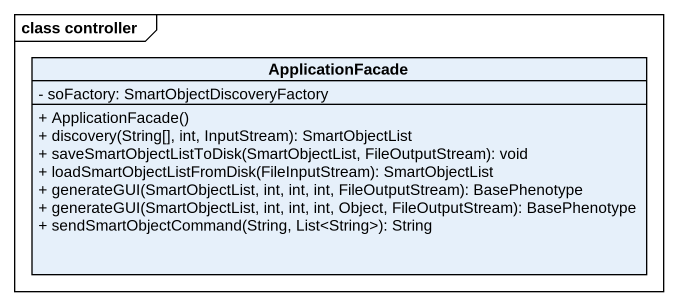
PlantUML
@startuml
mainframe class controller
hide circle
hide empty members
skinparam classAttributeIconSize 0
class ApplicationFacade {
  - soFactory: SmartObjectDiscoveryFactory
  + ApplicationFacade()
  + discovery(String[], int, InputStream): SmartObjectList
  + saveSmartObjectListToDisk(SmartObjectList, FileOutputStream): void
  + loadSmartObjectListFromDisk(FileInputStream): SmartObjectList
  + generateGUI(SmartObjectList, int, int, int, FileOutputStream): BasePhenotype
  + generateGUI(SmartObjectList, int, int, int, Object, FileOutputStream): BasePhenotype
  + sendSmartObjectCommand(String, List<String>): String
}
@enduml
